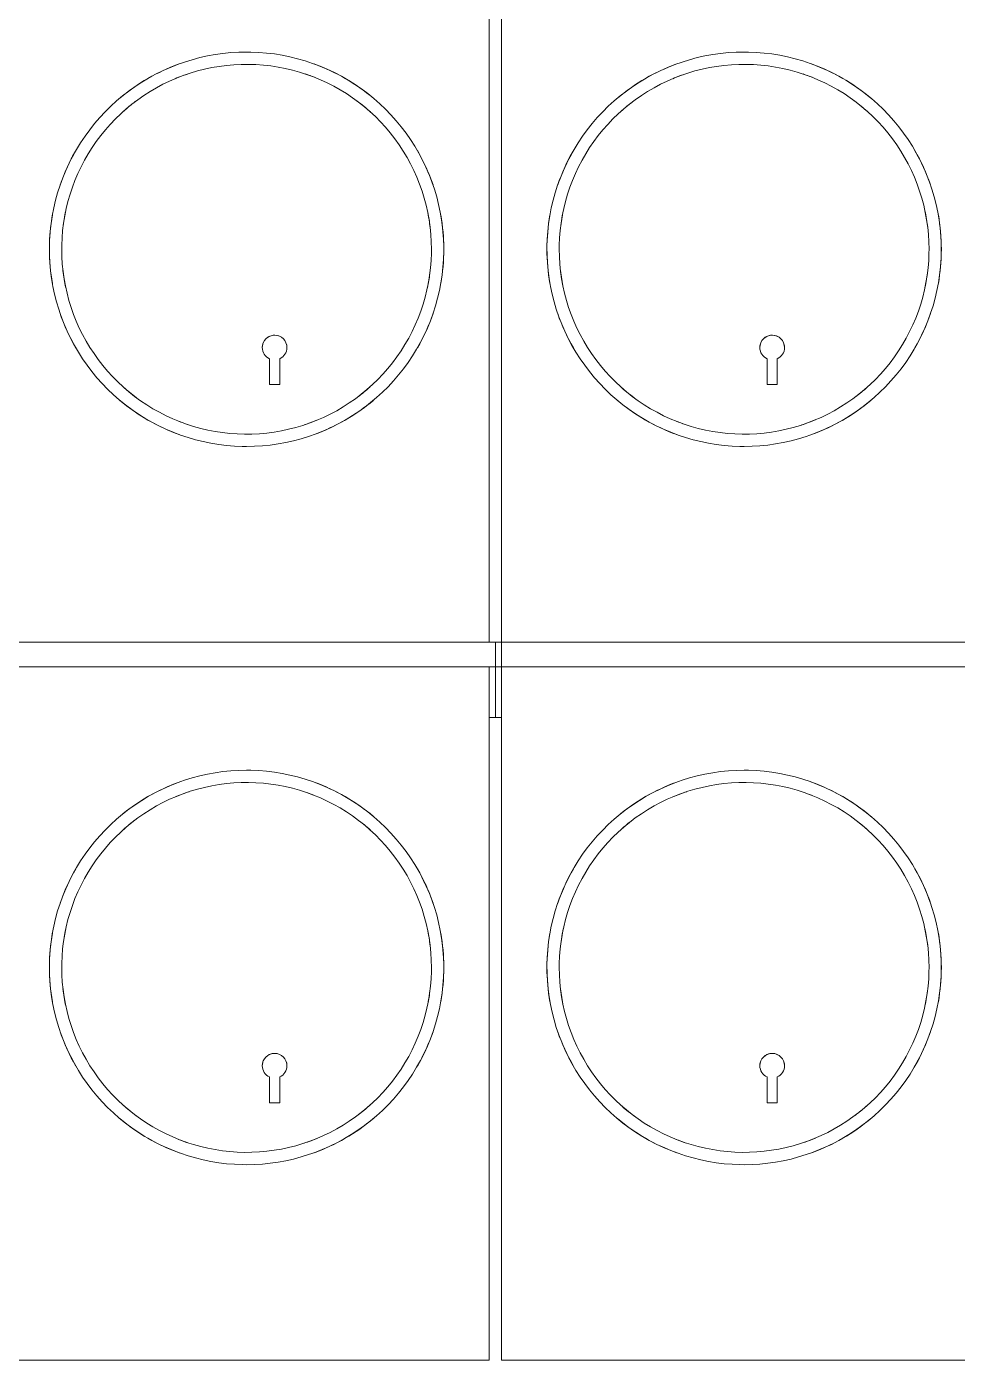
# Model space of a CAD drawing. Header units: metres. Extents: x -144 to 1000, y -717 to 29.
# Drawn here: x 223.789 to 224.268, y -655.176 to -654.489 of the extents above; entities that cross this region are included whole.
import ezdxf

# ---------------------------------------------------------------- set-up
doc = ezdxf.new("R2010")
doc.units = ezdxf.units.M
doc.layers.get('0').update_dxf_attribs({"color": 1})
doc.layers.add('E-ELEC-FIXT', color=7, linetype='Continuous', lineweight=9)

# ---------------------------------------------------------------- blocks, each defined once
blk = doc.blocks.new('ololo')
at = {"layer": 'E-ELEC-FIXT'}
for p, q in [((224.02699, -654.8061), (224.02699, -654.47499)), ((224.03334, -654.47499), (224.03334, -654.8061)), ((223.91383, -654.66014), (223.91383, -654.67132)), ((223.91906, -654.67132), (223.91906, -654.66014)), ((224.17018, -654.66014), (224.17018, -654.67132)), ((224.17541, -654.67132), (224.17541, -654.66014)), ((223.91383, -654.6734), (223.91383, -654.67132)), ((223.91383, -654.67132), (223.91383, -654.6734)), ((223.91383, -654.6734), (223.91906, -654.6734)), ((223.91906, -654.6734), (223.91383, -654.6734)), ((223.91906, -654.67132), (223.91906, -654.6734)), ((223.91906, -654.6734), (223.91906, -654.67132)), ((224.17018, -654.6734), (224.17018, -654.67132)), ((224.17018, -654.67132), (224.17018, -654.6734)), ((224.17018, -654.6734), (224.17541, -654.6734)), ((224.17541, -654.6734), (224.17018, -654.6734)), ((224.17541, -654.67132), (224.17541, -654.6734)), ((224.17541, -654.6734), (224.17541, -654.67132)), ((224.03016, -654.8061), (223.77699, -654.8061)), ((224.03016, -654.8061), (224.03334, -654.8061)), ((224.03016, -654.8188), (224.03016, -654.8061)), ((224.03334, -654.8188), (224.03334, -654.8061)), ((224.28651, -654.8061), (224.03334, -654.8061)), ((223.77699, -654.8188), (224.03016, -654.8188)), ((224.02699, -654.84495), (224.02699, -654.8188)), ((224.03334, -654.8188), (224.03016, -654.8188)), ((224.03016, -654.8188), (224.03016, -654.84495)), ((224.03334, -654.8188), (224.03334, -654.84495)), ((224.03334, -654.8188), (224.28651, -654.8188)), ((224.03016, -654.84495), (224.02699, -654.84495)), ((224.02699, -655.17606), (224.02699, -654.84495)), ((224.03334, -654.84495), (224.03016, -654.84495)), ((224.03334, -654.84495), (224.03334, -655.17606)), ((223.91383, -655.0301), (223.91383, -655.04128)), ((223.91906, -655.04128), (223.91906, -655.0301)), ((224.17018, -655.0301), (224.17018, -655.04128)), ((224.17541, -655.04128), (224.17541, -655.0301)), ((223.91383, -655.04336), (223.91383, -655.04128)), ((223.91383, -655.04128), (223.91383, -655.04336)), ((223.91383, -655.04336), (223.91906, -655.04336)), ((223.91906, -655.04336), (223.91383, -655.04336)), ((223.91906, -655.04128), (223.91906, -655.04336)), ((223.91906, -655.04336), (223.91906, -655.04128)), ((224.17018, -655.04336), (224.17018, -655.04128)), ((224.17018, -655.04128), (224.17018, -655.04336)), ((224.17018, -655.04336), (224.17541, -655.04336)), ((224.17541, -655.04336), (224.17018, -655.04336)), ((224.17541, -655.04128), (224.17541, -655.04336)), ((224.17541, -655.04336), (224.17541, -655.04128)), ((223.77699, -655.17606), (224.02699, -655.17606)), ((224.03334, -655.17606), (224.28334, -655.17606))]:
    blk.add_line(p, q, dxfattribs=at)
at = {"layer": 'E-ELEC-FIXT', "flags": 128}
for points in [[(223.90199, -654.50212), (223.89793, -654.5022), (223.89387, -654.50245), (223.88983, -654.50285), (223.8858, -654.50342), (223.8818, -654.50415), (223.87784, -654.50503), (223.87391, -654.50608), (223.87003, -654.50728), (223.8662, -654.50863), (223.86242, -654.51014), (223.85871, -654.5118), (223.85507, -654.5136), (223.85151, -654.51555), (223.84802, -654.51764), (223.84462, -654.51987), (223.84131, -654.52223), (223.8381, -654.52472), (223.835, -654.52734), (223.83199, -654.53008), (223.82911, -654.53293), (223.82633, -654.53591), (223.82368, -654.53899), (223.82116, -654.54217), (223.81876, -654.54545), (223.8165, -654.54883), (223.81437, -654.55229), (223.81238, -654.55583), (223.81054, -654.55945), (223.80884, -654.56315), (223.80729, -654.5669), (223.8059, -654.57072), (223.80465, -654.57459), (223.80357, -654.57851), (223.80264, -654.58246), (223.80187, -654.58645), (223.80126, -654.59047), (223.80081, -654.59451), (223.80052, -654.59856), (223.8004, -654.60262), (223.80043, -654.60669), (223.80063, -654.61075), (223.80099, -654.61479), (223.80152, -654.61882), (223.8022, -654.62283), (223.80305, -654.6268), (223.80405, -654.63074), (223.80521, -654.63464), (223.80652, -654.63848), (223.80799, -654.64227), (223.8096, -654.646), (223.81137, -654.64966), (223.81328, -654.65325), (223.81533, -654.65676), (223.81752, -654.66018), (223.81985, -654.66351), (223.8223, -654.66675), (223.82489, -654.66989), (223.82759, -654.67292), (223.83042, -654.67584), (223.83336, -654.67864), (223.83641, -654.68132), (223.83957, -654.68388), (223.84282, -654.68632), (223.84617, -654.68862), (223.84961, -654.69078), (223.85314, -654.6928), (223.85674, -654.69469), (223.86041, -654.69642), (223.86415, -654.69801), (223.86795, -654.69945), (223.87181, -654.70073), (223.87571, -654.70186), (223.87966, -654.70284), (223.88364, -654.70365), (223.88765, -654.7043), (223.89169, -654.7048), (223.89574, -654.70513), (223.8998, -654.7053), (223.90199, -654.70532)], [(223.90199, -654.70532), (223.90605, -654.70524), (223.91011, -654.705), (223.91415, -654.70459), (223.91818, -654.70402), (223.92217, -654.70329), (223.92614, -654.70241), (223.93007, -654.70136), (223.93395, -654.70016), (223.93778, -654.69881), (223.94155, -654.6973), (223.94526, -654.69564), (223.94891, -654.69384), (223.95247, -654.69189), (223.95596, -654.6898), (223.95936, -654.68757), (223.96266, -654.68521), (223.96587, -654.68272), (223.96898, -654.6801), (223.97198, -654.67736), (223.97487, -654.67451), (223.97764, -654.67153), (223.9803, -654.66845), (223.98282, -654.66527), (223.98522, -654.66199), (223.98748, -654.65861), (223.98961, -654.65515), (223.9916, -654.65161), (223.99344, -654.64799), (223.99514, -654.64429), (223.99668, -654.64054), (223.99808, -654.63672), (223.99932, -654.63285), (224.00041, -654.62893), (224.00134, -654.62498), (224.00211, -654.62099), (224.00272, -654.61697), (224.00317, -654.61293), (224.00346, -654.60888), (224.00358, -654.60482), (224.00355, -654.60075), (224.00335, -654.59669), (224.00298, -654.59265), (224.00246, -654.58862), (224.00178, -654.58461), (224.00093, -654.58064), (223.99993, -654.5767), (223.99877, -654.5728), (223.99746, -654.56896), (223.99599, -654.56517), (223.99437, -654.56144), (223.99261, -654.55778), (223.9907, -654.55419), (223.98865, -654.55068), (223.98646, -654.54726), (223.98413, -654.54393), (223.98168, -654.54069), (223.97909, -654.53756), (223.97638, -654.53452), (223.97356, -654.53161), (223.97062, -654.5288), (223.96757, -654.52612), (223.96441, -654.52356), (223.96115, -654.52112), (223.9578, -654.51882), (223.95436, -654.51666), (223.95084, -654.51464), (223.94724, -654.51275), (223.94357, -654.51102), (223.93982, -654.50943), (223.93602, -654.50799), (223.93217, -654.50671), (223.92826, -654.50558), (223.92432, -654.5046), (223.92034, -654.50379), (223.91633, -654.50314), (223.91229, -654.50264), (223.90824, -654.50231), (223.90418, -654.50214), (223.90199, -654.50212)], [(224.15834, -654.50212), (224.15428, -654.5022), (224.15022, -654.50245), (224.14618, -654.50285), (224.14215, -654.50342), (224.13815, -654.50415), (224.13419, -654.50503), (224.13026, -654.50608), (224.12638, -654.50728), (224.12255, -654.50863), (224.11877, -654.51014), (224.11506, -654.5118), (224.11142, -654.5136), (224.10786, -654.51555), (224.10437, -654.51764), (224.10097, -654.51987), (224.09766, -654.52223), (224.09445, -654.52472), (224.09135, -654.52734), (224.08834, -654.53008), (224.08546, -654.53293), (224.08268, -654.53591), (224.08003, -654.53899), (224.07751, -654.54217), (224.07511, -654.54545), (224.07285, -654.54883), (224.07072, -654.55229), (224.06873, -654.55583), (224.06689, -654.55945), (224.06519, -654.56315), (224.06364, -654.5669), (224.06225, -654.57072), (224.061, -654.57459), (224.05992, -654.57851), (224.05899, -654.58246), (224.05822, -654.58645), (224.05761, -654.59047), (224.05716, -654.59451), (224.05687, -654.59856), (224.05675, -654.60262), (224.05678, -654.60669), (224.05698, -654.61075), (224.05734, -654.61479), (224.05787, -654.61882), (224.05855, -654.62283), (224.0594, -654.6268), (224.0604, -654.63074), (224.06156, -654.63464), (224.06287, -654.63848), (224.06434, -654.64227), (224.06595, -654.646), (224.06772, -654.64966), (224.06963, -654.65325), (224.07168, -654.65676), (224.07387, -654.66018), (224.0762, -654.66351), (224.07865, -654.66675), (224.08124, -654.66989), (224.08394, -654.67292), (224.08677, -654.67584), (224.08971, -654.67864), (224.09276, -654.68132), (224.09592, -654.68388), (224.09917, -654.68632), (224.10252, -654.68862), (224.10596, -654.69078), (224.10949, -654.6928), (224.11309, -654.69469), (224.11676, -654.69642), (224.1205, -654.69801), (224.1243, -654.69945), (224.12816, -654.70073), (224.13206, -654.70186), (224.13601, -654.70284), (224.13999, -654.70365), (224.144, -654.7043), (224.14804, -654.7048), (224.15209, -654.70513), (224.15615, -654.7053), (224.15834, -654.70532)], [(224.15834, -654.70532), (224.1624, -654.70524), (224.16646, -654.705), (224.1705, -654.70459), (224.17453, -654.70402), (224.17852, -654.70329), (224.18249, -654.70241), (224.18642, -654.70136), (224.1903, -654.70016), (224.19413, -654.69881), (224.1979, -654.6973), (224.20161, -654.69564), (224.20526, -654.69384), (224.20882, -654.69189), (224.21231, -654.6898), (224.21571, -654.68757), (224.21901, -654.68521), (224.22222, -654.68272), (224.22533, -654.6801), (224.22833, -654.67736), (224.23122, -654.67451), (224.23399, -654.67153), (224.23665, -654.66845), (224.23917, -654.66527), (224.24157, -654.66199), (224.24383, -654.65861), (224.24596, -654.65515), (224.24795, -654.65161), (224.24979, -654.64799), (224.25149, -654.64429), (224.25303, -654.64054), (224.25443, -654.63672), (224.25567, -654.63285), (224.25676, -654.62893), (224.25769, -654.62498), (224.25846, -654.62099), (224.25907, -654.61697), (224.25952, -654.61293), (224.25981, -654.60888), (224.25993, -654.60482), (224.2599, -654.60075), (224.2597, -654.59669), (224.25933, -654.59265), (224.25881, -654.58862), (224.25813, -654.58461), (224.25728, -654.58064), (224.25628, -654.5767), (224.25512, -654.5728), (224.25381, -654.56896), (224.25234, -654.56517), (224.25072, -654.56144), (224.24896, -654.55778), (224.24705, -654.55419), (224.245, -654.55068), (224.24281, -654.54726), (224.24048, -654.54393), (224.23803, -654.54069), (224.23544, -654.53756), (224.23273, -654.53452), (224.22991, -654.53161), (224.22697, -654.5288), (224.22392, -654.52612), (224.22076, -654.52356), (224.2175, -654.52112), (224.21415, -654.51882), (224.21071, -654.51666), (224.20719, -654.51464), (224.20359, -654.51275), (224.19992, -654.51102), (224.19617, -654.50943), (224.19237, -654.50799), (224.18852, -654.50671), (224.18461, -654.50558), (224.18067, -654.5046), (224.17669, -654.50379), (224.17268, -654.50314), (224.16864, -654.50264), (224.16459, -654.50231), (224.16053, -654.50214), (224.15834, -654.50212)], [(223.99724, -654.60372), (223.99716, -654.59991), (223.99693, -654.59611), (223.99655, -654.59232), (223.99602, -654.58855), (223.99534, -654.5848), (223.99451, -654.58108), (223.99353, -654.5774), (223.9924, -654.57376), (223.99113, -654.57017), (223.98972, -654.56663), (223.98817, -654.56315), (223.98648, -654.55974), (223.98465, -654.55639), (223.98269, -654.55312), (223.9806, -654.54994), (223.97839, -654.54684), (223.97605, -654.54383), (223.9736, -654.54091), (223.97103, -654.5381), (223.96835, -654.53539), (223.96556, -654.53279), (223.96268, -654.53031), (223.95969, -654.52794), (223.95662, -654.52569), (223.95345, -654.52357), (223.95021, -654.52158), (223.94688, -654.51971), (223.94349, -654.51799), (223.94003, -654.51639), (223.9365, -654.51494), (223.93293, -654.51363), (223.9293, -654.51247), (223.92563, -654.51145), (223.92192, -654.51058), (223.91818, -654.50986), (223.91441, -654.50928), (223.91063, -654.50886), (223.90683, -654.50859), (223.90302, -654.50848), (223.89921, -654.50851), (223.8954, -654.5087), (223.89161, -654.50904), (223.88783, -654.50953), (223.88407, -654.51017), (223.88035, -654.51096), (223.87666, -654.5119), (223.873, -654.51299), (223.8694, -654.51422), (223.86585, -654.51559), (223.86235, -654.51711), (223.85892, -654.51876), (223.85556, -654.52055), (223.85227, -654.52248), (223.84906, -654.52453), (223.84593, -654.52671), (223.8429, -654.52901), (223.83996, -654.53144), (223.83712, -654.53398), (223.83438, -654.53662), (223.83175, -654.53938), (223.82924, -654.54224), (223.82684, -654.5452), (223.82456, -654.54825), (223.8224, -654.55139), (223.82037, -654.55462), (223.81847, -654.55792), (223.81671, -654.5613), (223.81508, -654.56474), (223.81359, -654.56825), (223.81224, -654.57181), (223.81104, -654.57543), (223.80998, -654.57909), (223.80907, -654.58279), (223.80831, -654.58652), (223.80769, -654.59028), (223.80723, -654.59406), (223.80692, -654.59786), (223.80676, -654.60166), (223.80674, -654.60372)], [(224.25359, -654.60372), (224.25351, -654.59991), (224.25328, -654.59611), (224.2529, -654.59232), (224.25237, -654.58855), (224.25169, -654.5848), (224.25086, -654.58108), (224.24988, -654.5774), (224.24875, -654.57376), (224.24748, -654.57017), (224.24607, -654.56663), (224.24452, -654.56315), (224.24283, -654.55974), (224.241, -654.55639), (224.23904, -654.55312), (224.23695, -654.54994), (224.23474, -654.54684), (224.2324, -654.54383), (224.22995, -654.54091), (224.22738, -654.5381), (224.2247, -654.53539), (224.22191, -654.53279), (224.21903, -654.53031), (224.21604, -654.52794), (224.21297, -654.52569), (224.2098, -654.52357), (224.20656, -654.52158), (224.20323, -654.51971), (224.19984, -654.51799), (224.19638, -654.51639), (224.19285, -654.51494), (224.18928, -654.51363), (224.18565, -654.51247), (224.18198, -654.51145), (224.17827, -654.51058), (224.17453, -654.50986), (224.17076, -654.50928), (224.16698, -654.50886), (224.16318, -654.50859), (224.15937, -654.50848), (224.15556, -654.50851), (224.15175, -654.5087), (224.14796, -654.50904), (224.14418, -654.50953), (224.14042, -654.51017), (224.1367, -654.51096), (224.13301, -654.5119), (224.12935, -654.51299), (224.12575, -654.51422), (224.1222, -654.51559), (224.1187, -654.51711), (224.11527, -654.51876), (224.11191, -654.52055), (224.10862, -654.52248), (224.10541, -654.52453), (224.10228, -654.52671), (224.09925, -654.52901), (224.09631, -654.53144), (224.09347, -654.53398), (224.09073, -654.53662), (224.0881, -654.53938), (224.08559, -654.54224), (224.08319, -654.5452), (224.08091, -654.54825), (224.07875, -654.55139), (224.07672, -654.55462), (224.07482, -654.55792), (224.07306, -654.5613), (224.07143, -654.56474), (224.06994, -654.56825), (224.06859, -654.57181), (224.06739, -654.57543), (224.06633, -654.57909), (224.06542, -654.58279), (224.06466, -654.58652), (224.06404, -654.59028), (224.06358, -654.59406), (224.06327, -654.59786), (224.06311, -654.60166), (224.06309, -654.60372)], [(223.80674, -654.60372), (223.80682, -654.60753), (223.80704, -654.61133), (223.80742, -654.61512), (223.80796, -654.6189), (223.80864, -654.62264), (223.80947, -654.62636), (223.81045, -654.63004), (223.81157, -654.63368), (223.81284, -654.63727), (223.81426, -654.64081), (223.81581, -654.64429), (223.8175, -654.6477), (223.81933, -654.65105), (223.82129, -654.65432), (223.82338, -654.6575), (223.82559, -654.6606), (223.82793, -654.66361), (223.83038, -654.66653), (223.83295, -654.66934), (223.83563, -654.67205), (223.83841, -654.67465), (223.8413, -654.67713), (223.84428, -654.6795), (223.84736, -654.68175), (223.85053, -654.68387), (223.85377, -654.68586), (223.8571, -654.68773), (223.86049, -654.68945), (223.86395, -654.69105), (223.86747, -654.6925), (223.87105, -654.69381), (223.87468, -654.69497), (223.87835, -654.69599), (223.88206, -654.69686), (223.8858, -654.69758), (223.88957, -654.69816), (223.89335, -654.69858), (223.89715, -654.69885), (223.90096, -654.69896), (223.90477, -654.69893), (223.90858, -654.69874), (223.91237, -654.6984), (223.91615, -654.69791), (223.9199, -654.69727), (223.92363, -654.69648), (223.92732, -654.69554), (223.93097, -654.69445), (223.93458, -654.69322), (223.93813, -654.69185), (223.94163, -654.69033), (223.94506, -654.68868), (223.94842, -654.68689), (223.95171, -654.68496), (223.95492, -654.68291), (223.95804, -654.68073), (223.96108, -654.67843), (223.96402, -654.676), (223.96686, -654.67347), (223.9696, -654.67082), (223.97223, -654.66806), (223.97474, -654.6652), (223.97714, -654.66224), (223.97942, -654.65919), (223.98158, -654.65605), (223.98361, -654.65282), (223.98551, -654.64952), (223.98727, -654.64614), (223.9889, -654.6427), (223.99039, -654.63919), (223.99174, -654.63563), (223.99294, -654.63201), (223.994, -654.62835), (223.99491, -654.62465), (223.99567, -654.62092), (223.99629, -654.61716), (223.99675, -654.61338), (223.99706, -654.60958), (223.99722, -654.60578), (223.99724, -654.60372)], [(224.06309, -654.60372), (224.06317, -654.60753), (224.06339, -654.61133), (224.06377, -654.61512), (224.06431, -654.6189), (224.06499, -654.62264), (224.06582, -654.62636), (224.0668, -654.63004), (224.06792, -654.63368), (224.06919, -654.63727), (224.07061, -654.64081), (224.07216, -654.64429), (224.07385, -654.6477), (224.07568, -654.65105), (224.07764, -654.65432), (224.07973, -654.6575), (224.08194, -654.6606), (224.08428, -654.66361), (224.08673, -654.66653), (224.0893, -654.66934), (224.09198, -654.67205), (224.09476, -654.67465), (224.09765, -654.67713), (224.10063, -654.6795), (224.10371, -654.68175), (224.10688, -654.68387), (224.11012, -654.68586), (224.11345, -654.68773), (224.11684, -654.68945), (224.1203, -654.69105), (224.12382, -654.6925), (224.1274, -654.69381), (224.13103, -654.69497), (224.1347, -654.69599), (224.13841, -654.69686), (224.14215, -654.69758), (224.14592, -654.69816), (224.1497, -654.69858), (224.1535, -654.69885), (224.15731, -654.69896), (224.16112, -654.69893), (224.16493, -654.69874), (224.16872, -654.6984), (224.1725, -654.69791), (224.17625, -654.69727), (224.17998, -654.69648), (224.18367, -654.69554), (224.18732, -654.69445), (224.19093, -654.69322), (224.19448, -654.69185), (224.19798, -654.69033), (224.20141, -654.68868), (224.20477, -654.68689), (224.20806, -654.68496), (224.21127, -654.68291), (224.21439, -654.68073), (224.21743, -654.67843), (224.22037, -654.676), (224.22321, -654.67347), (224.22595, -654.67082), (224.22858, -654.66806), (224.23109, -654.6652), (224.23349, -654.66224), (224.23577, -654.65919), (224.23793, -654.65605), (224.23996, -654.65282), (224.24186, -654.64952), (224.24362, -654.64614), (224.24525, -654.6427), (224.24674, -654.63919), (224.24809, -654.63563), (224.24929, -654.63201), (224.25035, -654.62835), (224.25126, -654.62465), (224.25202, -654.62092), (224.25264, -654.61716), (224.2531, -654.61338), (224.25341, -654.60958), (224.25357, -654.60578), (224.25359, -654.60372)], [(223.90199, -654.87208), (223.89793, -654.87216), (223.89387, -654.87241), (223.88983, -654.87281), (223.8858, -654.87338), (223.8818, -654.87411), (223.87784, -654.87499), (223.87391, -654.87604), (223.87003, -654.87724), (223.8662, -654.87859), (223.86242, -654.8801), (223.85871, -654.88176), (223.85507, -654.88356), (223.85151, -654.88551), (223.84802, -654.8876), (223.84462, -654.88983), (223.84131, -654.89219), (223.8381, -654.89468), (223.835, -654.8973), (223.83199, -654.90004), (223.82911, -654.90289), (223.82633, -654.90587), (223.82368, -654.90895), (223.82116, -654.91213), (223.81876, -654.91541), (223.8165, -654.91879), (223.81437, -654.92225), (223.81238, -654.92579), (223.81054, -654.92941), (223.80884, -654.93311), (223.80729, -654.93686), (223.8059, -654.94068), (223.80465, -654.94455), (223.80357, -654.94847), (223.80264, -654.95242), (223.80187, -654.95641), (223.80126, -654.96043), (223.80081, -654.96447), (223.80052, -654.96852), (223.8004, -654.97258), (223.80043, -654.97665), (223.80063, -654.98071), (223.80099, -654.98475), (223.80152, -654.98878), (223.8022, -654.99279), (223.80305, -654.99676), (223.80405, -655.0007), (223.80521, -655.0046), (223.80652, -655.00844), (223.80799, -655.01223), (223.8096, -655.01596), (223.81137, -655.01962), (223.81328, -655.02321), (223.81533, -655.02672), (223.81752, -655.03014), (223.81985, -655.03347), (223.8223, -655.03671), (223.82489, -655.03985), (223.82759, -655.04288), (223.83042, -655.0458), (223.83336, -655.0486), (223.83641, -655.05128), (223.83957, -655.05384), (223.84282, -655.05628), (223.84617, -655.05858), (223.84961, -655.06074), (223.85314, -655.06276), (223.85674, -655.06465), (223.86041, -655.06638), (223.86415, -655.06797), (223.86795, -655.06941), (223.87181, -655.07069), (223.87571, -655.07182), (223.87966, -655.0728), (223.88364, -655.07361), (223.88765, -655.07426), (223.89169, -655.07476), (223.89574, -655.07509), (223.8998, -655.07526), (223.90199, -655.07528)], [(223.90199, -655.07528), (223.90605, -655.0752), (223.91011, -655.07496), (223.91415, -655.07455), (223.91818, -655.07398), (223.92217, -655.07325), (223.92614, -655.07237), (223.93007, -655.07132), (223.93395, -655.07012), (223.93778, -655.06877), (223.94155, -655.06726), (223.94526, -655.0656), (223.94891, -655.0638), (223.95247, -655.06185), (223.95596, -655.05976), (223.95936, -655.05753), (223.96266, -655.05517), (223.96587, -655.05268), (223.96898, -655.05006), (223.97198, -655.04732), (223.97487, -655.04447), (223.97764, -655.04149), (223.9803, -655.03841), (223.98282, -655.03523), (223.98522, -655.03195), (223.98748, -655.02857), (223.98961, -655.02511), (223.9916, -655.02157), (223.99344, -655.01795), (223.99514, -655.01425), (223.99668, -655.0105), (223.99808, -655.00668), (223.99932, -655.00281), (224.00041, -654.99889), (224.00134, -654.99494), (224.00211, -654.99095), (224.00272, -654.98693), (224.00317, -654.98289), (224.00346, -654.97884), (224.00358, -654.97478), (224.00355, -654.97071), (224.00335, -654.96665), (224.00298, -654.96261), (224.00246, -654.95858), (224.00178, -654.95457), (224.00093, -654.9506), (223.99993, -654.94666), (223.99877, -654.94276), (223.99746, -654.93892), (223.99599, -654.93513), (223.99437, -654.9314), (223.99261, -654.92774), (223.9907, -654.92415), (223.98865, -654.92064), (223.98646, -654.91722), (223.98413, -654.91389), (223.98168, -654.91065), (223.97909, -654.90752), (223.97638, -654.90448), (223.97356, -654.90157), (223.97062, -654.89876), (223.96757, -654.89608), (223.96441, -654.89352), (223.96115, -654.89108), (223.9578, -654.88878), (223.95436, -654.88662), (223.95084, -654.8846), (223.94724, -654.88271), (223.94357, -654.88098), (223.93982, -654.87939), (223.93602, -654.87795), (223.93217, -654.87667), (223.92826, -654.87554), (223.92432, -654.87456), (223.92034, -654.87375), (223.91633, -654.8731), (223.91229, -654.8726), (223.90824, -654.87227), (223.90418, -654.8721), (223.90199, -654.87208)], [(224.15834, -654.87208), (224.15428, -654.87216), (224.15022, -654.87241), (224.14618, -654.87281), (224.14215, -654.87338), (224.13815, -654.87411), (224.13419, -654.87499), (224.13026, -654.87604), (224.12638, -654.87724), (224.12255, -654.87859), (224.11877, -654.8801), (224.11506, -654.88176), (224.11142, -654.88356), (224.10786, -654.88551), (224.10437, -654.8876), (224.10097, -654.88983), (224.09766, -654.89219), (224.09445, -654.89468), (224.09135, -654.8973), (224.08834, -654.90004), (224.08546, -654.90289), (224.08268, -654.90587), (224.08003, -654.90895), (224.07751, -654.91213), (224.07511, -654.91541), (224.07285, -654.91879), (224.07072, -654.92225), (224.06873, -654.92579), (224.06689, -654.92941), (224.06519, -654.93311), (224.06364, -654.93686), (224.06225, -654.94068), (224.061, -654.94455), (224.05992, -654.94847), (224.05899, -654.95242), (224.05822, -654.95641), (224.05761, -654.96043), (224.05716, -654.96447), (224.05687, -654.96852), (224.05675, -654.97258), (224.05678, -654.97665), (224.05698, -654.98071), (224.05734, -654.98475), (224.05787, -654.98878), (224.05855, -654.99279), (224.0594, -654.99676), (224.0604, -655.0007), (224.06156, -655.0046), (224.06287, -655.00844), (224.06434, -655.01223), (224.06595, -655.01596), (224.06772, -655.01962), (224.06963, -655.02321), (224.07168, -655.02672), (224.07387, -655.03014), (224.0762, -655.03347), (224.07865, -655.03671), (224.08124, -655.03985), (224.08394, -655.04288), (224.08677, -655.0458), (224.08971, -655.0486), (224.09276, -655.05128), (224.09592, -655.05384), (224.09917, -655.05628), (224.10252, -655.05858), (224.10596, -655.06074), (224.10949, -655.06276), (224.11309, -655.06465), (224.11676, -655.06638), (224.1205, -655.06797), (224.1243, -655.06941), (224.12816, -655.07069), (224.13206, -655.07182), (224.13601, -655.0728), (224.13999, -655.07361), (224.144, -655.07426), (224.14804, -655.07476), (224.15209, -655.07509), (224.15615, -655.07526), (224.15834, -655.07528)], [(224.15834, -655.07528), (224.1624, -655.0752), (224.16646, -655.07496), (224.1705, -655.07455), (224.17453, -655.07398), (224.17852, -655.07325), (224.18249, -655.07237), (224.18642, -655.07132), (224.1903, -655.07012), (224.19413, -655.06877), (224.1979, -655.06726), (224.20161, -655.0656), (224.20526, -655.0638), (224.20882, -655.06185), (224.21231, -655.05976), (224.21571, -655.05753), (224.21901, -655.05517), (224.22222, -655.05268), (224.22533, -655.05006), (224.22833, -655.04732), (224.23122, -655.04447), (224.23399, -655.04149), (224.23665, -655.03841), (224.23917, -655.03523), (224.24157, -655.03195), (224.24383, -655.02857), (224.24596, -655.02511), (224.24795, -655.02157), (224.24979, -655.01795), (224.25149, -655.01425), (224.25303, -655.0105), (224.25443, -655.00668), (224.25567, -655.00281), (224.25676, -654.99889), (224.25769, -654.99494), (224.25846, -654.99095), (224.25907, -654.98693), (224.25952, -654.98289), (224.25981, -654.97884), (224.25993, -654.97478), (224.2599, -654.97071), (224.2597, -654.96665), (224.25933, -654.96261), (224.25881, -654.95858), (224.25813, -654.95457), (224.25728, -654.9506), (224.25628, -654.94666), (224.25512, -654.94276), (224.25381, -654.93892), (224.25234, -654.93513), (224.25072, -654.9314), (224.24896, -654.92774), (224.24705, -654.92415), (224.245, -654.92064), (224.24281, -654.91722), (224.24048, -654.91389), (224.23803, -654.91065), (224.23544, -654.90752), (224.23273, -654.90448), (224.22991, -654.90157), (224.22697, -654.89876), (224.22392, -654.89608), (224.22076, -654.89352), (224.2175, -654.89108), (224.21415, -654.88878), (224.21071, -654.88662), (224.20719, -654.8846), (224.20359, -654.88271), (224.19992, -654.88098), (224.19617, -654.87939), (224.19237, -654.87795), (224.18852, -654.87667), (224.18461, -654.87554), (224.18067, -654.87456), (224.17669, -654.87375), (224.17268, -654.8731), (224.16864, -654.8726), (224.16459, -654.87227), (224.16053, -654.8721), (224.15834, -654.87208)], [(223.99724, -654.97368), (223.99716, -654.96987), (223.99693, -654.96607), (223.99655, -654.96228), (223.99602, -654.95851), (223.99534, -654.95476), (223.99451, -654.95104), (223.99353, -654.94736), (223.9924, -654.94372), (223.99113, -654.94013), (223.98972, -654.93659), (223.98817, -654.93311), (223.98648, -654.9297), (223.98465, -654.92635), (223.98269, -654.92308), (223.9806, -654.9199), (223.97839, -654.9168), (223.97605, -654.91379), (223.9736, -654.91087), (223.97103, -654.90806), (223.96835, -654.90535), (223.96556, -654.90275), (223.96268, -654.90027), (223.95969, -654.8979), (223.95662, -654.89565), (223.95345, -654.89353), (223.95021, -654.89154), (223.94688, -654.88967), (223.94349, -654.88795), (223.94003, -654.88635), (223.9365, -654.8849), (223.93293, -654.88359), (223.9293, -654.88243), (223.92563, -654.88141), (223.92192, -654.88054), (223.91818, -654.87982), (223.91441, -654.87924), (223.91063, -654.87882), (223.90683, -654.87855), (223.90302, -654.87844), (223.89921, -654.87847), (223.8954, -654.87866), (223.89161, -654.879), (223.88783, -654.87949), (223.88407, -654.88013), (223.88035, -654.88092), (223.87666, -654.88186), (223.873, -654.88295), (223.8694, -654.88418), (223.86585, -654.88555), (223.86235, -654.88707), (223.85892, -654.88872), (223.85556, -654.89051), (223.85227, -654.89244), (223.84906, -654.89449), (223.84593, -654.89667), (223.8429, -654.89897), (223.83996, -654.9014), (223.83712, -654.90394), (223.83438, -654.90659), (223.83175, -654.90934), (223.82924, -654.9122), (223.82684, -654.91516), (223.82456, -654.91821), (223.8224, -654.92135), (223.82037, -654.92458), (223.81847, -654.92788), (223.81671, -654.93126), (223.81508, -654.9347), (223.81359, -654.93821), (223.81224, -654.94177), (223.81104, -654.94539), (223.80998, -654.94905), (223.80907, -654.95275), (223.80831, -654.95648), (223.80769, -654.96024), (223.80723, -654.96402), (223.80692, -654.96782), (223.80676, -654.97162), (223.80674, -654.97368)], [(224.25359, -654.97368), (224.25351, -654.96987), (224.25328, -654.96607), (224.2529, -654.96228), (224.25237, -654.95851), (224.25169, -654.95476), (224.25086, -654.95104), (224.24988, -654.94736), (224.24875, -654.94372), (224.24748, -654.94013), (224.24607, -654.93659), (224.24452, -654.93311), (224.24283, -654.9297), (224.241, -654.92635), (224.23904, -654.92308), (224.23695, -654.9199), (224.23474, -654.9168), (224.2324, -654.91379), (224.22995, -654.91087), (224.22738, -654.90806), (224.2247, -654.90535), (224.22191, -654.90275), (224.21903, -654.90027), (224.21604, -654.8979), (224.21297, -654.89565), (224.2098, -654.89353), (224.20656, -654.89154), (224.20323, -654.88967), (224.19984, -654.88795), (224.19638, -654.88635), (224.19285, -654.8849), (224.18928, -654.88359), (224.18565, -654.88243), (224.18198, -654.88141), (224.17827, -654.88054), (224.17453, -654.87982), (224.17076, -654.87924), (224.16698, -654.87882), (224.16318, -654.87855), (224.15937, -654.87844), (224.15556, -654.87847), (224.15175, -654.87866), (224.14796, -654.879), (224.14418, -654.87949), (224.14042, -654.88013), (224.1367, -654.88092), (224.13301, -654.88186), (224.12935, -654.88295), (224.12575, -654.88418), (224.1222, -654.88555), (224.1187, -654.88707), (224.11527, -654.88872), (224.11191, -654.89051), (224.10862, -654.89244), (224.10541, -654.89449), (224.10228, -654.89667), (224.09925, -654.89897), (224.09631, -654.9014), (224.09347, -654.90394), (224.09073, -654.90659), (224.0881, -654.90934), (224.08559, -654.9122), (224.08319, -654.91516), (224.08091, -654.91821), (224.07875, -654.92135), (224.07672, -654.92458), (224.07482, -654.92788), (224.07306, -654.93126), (224.07143, -654.9347), (224.06994, -654.93821), (224.06859, -654.94177), (224.06739, -654.94539), (224.06633, -654.94905), (224.06542, -654.95275), (224.06466, -654.95648), (224.06404, -654.96024), (224.06358, -654.96402), (224.06327, -654.96782), (224.06311, -654.97162), (224.06309, -654.97368)], [(223.80674, -654.97368), (223.80682, -654.97749), (223.80704, -654.98129), (223.80742, -654.98508), (223.80796, -654.98886), (223.80864, -654.9926), (223.80947, -654.99632), (223.81045, -655), (223.81157, -655.00364), (223.81284, -655.00723), (223.81426, -655.01077), (223.81581, -655.01425), (223.8175, -655.01766), (223.81933, -655.02101), (223.82129, -655.02428), (223.82338, -655.02746), (223.82559, -655.03056), (223.82793, -655.03357), (223.83038, -655.03649), (223.83295, -655.0393), (223.83563, -655.04201), (223.83841, -655.04461), (223.8413, -655.04709), (223.84428, -655.04946), (223.84736, -655.05171), (223.85053, -655.05383), (223.85377, -655.05582), (223.8571, -655.05769), (223.86049, -655.05941), (223.86395, -655.06101), (223.86747, -655.06246), (223.87105, -655.06377), (223.87468, -655.06493), (223.87835, -655.06595), (223.88206, -655.06682), (223.8858, -655.06754), (223.88957, -655.06812), (223.89335, -655.06854), (223.89715, -655.06881), (223.90096, -655.06892), (223.90477, -655.06889), (223.90858, -655.0687), (223.91237, -655.06836), (223.91615, -655.06787), (223.9199, -655.06723), (223.92363, -655.06644), (223.92732, -655.0655), (223.93097, -655.06441), (223.93458, -655.06318), (223.93813, -655.06181), (223.94163, -655.06029), (223.94506, -655.05864), (223.94842, -655.05685), (223.95171, -655.05492), (223.95492, -655.05287), (223.95804, -655.05069), (223.96108, -655.04839), (223.96402, -655.04596), (223.96686, -655.04343), (223.9696, -655.04078), (223.97223, -655.03802), (223.97474, -655.03516), (223.97714, -655.0322), (223.97942, -655.02915), (223.98158, -655.02601), (223.98361, -655.02278), (223.98551, -655.01948), (223.98727, -655.0161), (223.9889, -655.01266), (223.99039, -655.00915), (223.99174, -655.00559), (223.99294, -655.00197), (223.994, -654.99831), (223.99491, -654.99461), (223.99567, -654.99088), (223.99629, -654.98712), (223.99675, -654.98334), (223.99706, -654.97954), (223.99722, -654.97574), (223.99724, -654.97368)], [(224.06309, -654.97368), (224.06317, -654.97749), (224.06339, -654.98129), (224.06377, -654.98508), (224.06431, -654.98886), (224.06499, -654.9926), (224.06582, -654.99632), (224.0668, -655), (224.06792, -655.00364), (224.06919, -655.00723), (224.07061, -655.01077), (224.07216, -655.01425), (224.07385, -655.01766), (224.07568, -655.02101), (224.07764, -655.02428), (224.07973, -655.02746), (224.08194, -655.03056), (224.08428, -655.03357), (224.08673, -655.03649), (224.0893, -655.0393), (224.09198, -655.04201), (224.09476, -655.04461), (224.09765, -655.04709), (224.10063, -655.04946), (224.10371, -655.05171), (224.10688, -655.05383), (224.11012, -655.05582), (224.11345, -655.05769), (224.11684, -655.05941), (224.1203, -655.06101), (224.12382, -655.06246), (224.1274, -655.06377), (224.13103, -655.06493), (224.1347, -655.06595), (224.13841, -655.06682), (224.14215, -655.06754), (224.14592, -655.06812), (224.1497, -655.06854), (224.1535, -655.06881), (224.15731, -655.06892), (224.16112, -655.06889), (224.16493, -655.0687), (224.16872, -655.06836), (224.1725, -655.06787), (224.17625, -655.06723), (224.17998, -655.06644), (224.18367, -655.0655), (224.18732, -655.06441), (224.19093, -655.06318), (224.19448, -655.06181), (224.19798, -655.06029), (224.20141, -655.05864), (224.20477, -655.05685), (224.20806, -655.05492), (224.21127, -655.05287), (224.21439, -655.05069), (224.21743, -655.04839), (224.22037, -655.04596), (224.22321, -655.04343), (224.22595, -655.04078), (224.22858, -655.03802), (224.23109, -655.03516), (224.23349, -655.0322), (224.23577, -655.02915), (224.23793, -655.02601), (224.23996, -655.02278), (224.24186, -655.01948), (224.24362, -655.0161), (224.24525, -655.01266), (224.24674, -655.00915), (224.24809, -655.00559), (224.24929, -655.00197), (224.25035, -654.99831), (224.25126, -654.99461), (224.25202, -654.99088), (224.25264, -654.98712), (224.2531, -654.98334), (224.25341, -654.97954), (224.25357, -654.97574), (224.25359, -654.97368)]]:
    blk.add_lwpolyline(points, dxfattribs=at)
at = {"layer": 'E-ELEC-FIXT'}
for centre, radius, start, end in [((223.90199, -654.60372), 0.1016, 110, 130), ((223.90199, -654.60372), 0.1016, 50, 70), ((224.15834, -654.60372), 0.1016, 110, 130), ((224.15834, -654.60372), 0.1016, 50, 70), ((223.90199, -654.60372), 0.09525, 108.10812, 112.72163), ((223.90199, -654.60372), 0.09525, 68.43065, 71.431), ((224.15834, -654.60372), 0.09525, 108.10812, 112.72163), ((224.15834, -654.60372), 0.09525, 68.43065, 71.431), ((223.90199, -654.60372), 0.09525, 127.00336, 131.75714), ((223.90199, -654.60372), 0.09525, 47.97699, 53.35458), ((224.15834, -654.60372), 0.09525, 127.00336, 131.75714), ((224.15834, -654.60372), 0.09525, 47.97699, 53.35458), ((223.90199, -654.60372), 0.1016, 150, 160.9701), ((223.90199, -654.60372), 0.1016, 19.0299, 30), ((224.15834, -654.60372), 0.1016, 150, 160.9701), ((224.15834, -654.60372), 0.1016, 19.0299, 30), ((223.90199, -654.60372), 0.09525, 167.97699, 173.35458), ((223.90199, -654.60372), 0.09525, 6.64542, 12.02301), ((224.15834, -654.60372), 0.09525, 167.97699, 173.35458), ((224.15834, -654.60372), 0.09525, 6.64542, 12.02301), ((223.90199, -654.60372), 0.1016, 170, 190), ((223.90199, -654.60372), 0.1016, 350, 10), ((224.15834, -654.60372), 0.1016, 170, 190), ((224.15834, -654.60372), 0.1016, 350, 10), ((223.90199, -654.60372), 0.09525, 186.64542, 192.02301), ((223.90199, -654.60372), 0.09525, 347.97699, 353.35458), ((224.15834, -654.60372), 0.09525, 186.64542, 192.02301), ((224.15834, -654.60372), 0.09525, 347.97699, 353.35458), ((223.90199, -654.60372), 0.1016, 199.0299, 210), ((223.90199, -654.60372), 0.1016, 330, 340.9701), ((224.15834, -654.60372), 0.1016, 199.0299, 210), ((224.15834, -654.60372), 0.1016, 330, 340.9701), ((223.91644, -654.65435), 0.00635, 0, 180), ((223.91644, -654.65435), 0.00635, 165, 180), ((223.91644, -654.65435), 0.00635, 60, 135), ((223.91644, -654.65435), 0.00635, 0, 15), ((224.17279, -654.65435), 0.00635, 0, 180), ((224.17279, -654.65435), 0.00635, 165, 180), ((224.17279, -654.65435), 0.00635, 60, 135), ((224.17279, -654.65435), 0.00635, 0, 15), ((223.91644, -654.65435), 0.00635, 180, 245.69722), ((223.91644, -654.65435), 0.00635, 180, 245.69722), ((223.91644, -654.65435), 0.00635, 294.30278, 0), ((223.91644, -654.65435), 0.00635, 294.30278, 0), ((224.17279, -654.65435), 0.00635, 180, 245.69722), ((224.17279, -654.65435), 0.00635, 180, 245.69722), ((224.17279, -654.65435), 0.00635, 294.30278, 0), ((224.17279, -654.65435), 0.00635, 294.30278, 0), ((223.90199, -654.60372), 0.09525, 227.97699, 233.35458), ((223.90199, -654.60372), 0.09525, 307.00336, 311.75714), ((224.15834, -654.60372), 0.09525, 227.97699, 233.35458), ((224.15834, -654.60372), 0.09525, 307.00336, 311.75714), ((223.90199, -654.60372), 0.1016, 230, 250), ((223.90199, -654.60372), 0.1016, 290, 310), ((224.15834, -654.60372), 0.1016, 230, 250), ((224.15834, -654.60372), 0.1016, 290, 310), ((223.90199, -654.60372), 0.09525, 248.43065, 251.431), ((223.90199, -654.60372), 0.09525, 288.10812, 292.72163), ((224.15834, -654.60372), 0.09525, 248.43065, 251.431), ((224.15834, -654.60372), 0.09525, 288.10812, 292.72163), ((223.90199, -654.97368), 0.1016, 110, 130), ((223.90199, -654.97368), 0.1016, 50, 70), ((224.15834, -654.97368), 0.1016, 110, 130), ((224.15834, -654.97368), 0.1016, 50, 70), ((223.90199, -654.97368), 0.09525, 108.10812, 112.72163), ((223.90199, -654.97368), 0.09525, 68.43065, 71.431), ((224.15834, -654.97368), 0.09525, 108.10812, 112.72163), ((224.15834, -654.97368), 0.09525, 68.43065, 71.431), ((223.90199, -654.97368), 0.09525, 127.00336, 131.75714), ((223.90199, -654.97368), 0.09525, 47.97699, 53.35458), ((224.15834, -654.97368), 0.09525, 127.00336, 131.75714), ((224.15834, -654.97368), 0.09525, 47.97699, 53.35458), ((223.90199, -654.97368), 0.1016, 150, 160.9701), ((223.90199, -654.97368), 0.1016, 19.0299, 30), ((224.15834, -654.97368), 0.1016, 150, 160.9701), ((224.15834, -654.97368), 0.1016, 19.0299, 30), ((223.90199, -654.97368), 0.09525, 167.97699, 173.35458), ((223.90199, -654.97368), 0.09525, 6.64542, 12.02301), ((224.15834, -654.97368), 0.09525, 167.97699, 173.35458), ((224.15834, -654.97368), 0.09525, 6.64542, 12.02301), ((223.90199, -654.97368), 0.1016, 170, 190), ((223.90199, -654.97368), 0.1016, 350, 10), ((224.15834, -654.97368), 0.1016, 170, 190), ((224.15834, -654.97368), 0.1016, 350, 10), ((223.90199, -654.97368), 0.09525, 186.64542, 192.02301), ((223.90199, -654.97368), 0.09525, 347.97699, 353.35458), ((224.15834, -654.97368), 0.09525, 186.64542, 192.02301), ((224.15834, -654.97368), 0.09525, 347.97699, 353.35458), ((223.90199, -654.97368), 0.1016, 199.0299, 210), ((223.90199, -654.97368), 0.1016, 330, 340.9701), ((224.15834, -654.97368), 0.1016, 199.0299, 210), ((224.15834, -654.97368), 0.1016, 330, 340.9701), ((223.91644, -655.02431), 0.00635, 0, 180), ((223.91644, -655.02431), 0.00635, 165, 180), ((223.91644, -655.02431), 0.00635, 180, 245.69722), ((223.91644, -655.02431), 0.00635, 180, 245.69722), ((223.91644, -655.02431), 0.00635, 60, 135), ((223.91644, -655.02431), 0.00635, 294.30278, 0), ((223.91644, -655.02431), 0.00635, 294.30278, 0), ((223.91644, -655.02431), 0.00635, 0, 15), ((224.17279, -655.02431), 0.00635, 0, 180), ((224.17279, -655.02431), 0.00635, 165, 180), ((224.17279, -655.02431), 0.00635, 180, 245.69722), ((224.17279, -655.02431), 0.00635, 180, 245.69722), ((224.17279, -655.02431), 0.00635, 60, 135), ((224.17279, -655.02431), 0.00635, 294.30278, 0), ((224.17279, -655.02431), 0.00635, 294.30278, 0), ((224.17279, -655.02431), 0.00635, 0, 15), ((223.90199, -654.97368), 0.09525, 227.97699, 233.35458), ((223.90199, -654.97368), 0.09525, 307.00336, 311.75714), ((224.15834, -654.97368), 0.09525, 227.97699, 233.35458), ((224.15834, -654.97368), 0.09525, 307.00336, 311.75714), ((223.90199, -654.97368), 0.1016, 230, 250), ((223.90199, -654.97368), 0.1016, 290, 310), ((224.15834, -654.97368), 0.1016, 230, 250), ((224.15834, -654.97368), 0.1016, 290, 310), ((223.90199, -654.97368), 0.09525, 248.43065, 251.431), ((223.90199, -654.97368), 0.09525, 288.10812, 292.72163), ((224.15834, -654.97368), 0.09525, 248.43065, 251.431), ((224.15834, -654.97368), 0.09525, 288.10812, 292.72163)]:
    blk.add_arc(centre, radius, start, end, dxfattribs=at)

msp = doc.modelspace()

# ---------------------------------------------------------------- block references
at = {"color": 3}
msp.add_blockref('ololo', (0, 0), dxfattribs=at)

doc.saveas('drawing.dxf')
